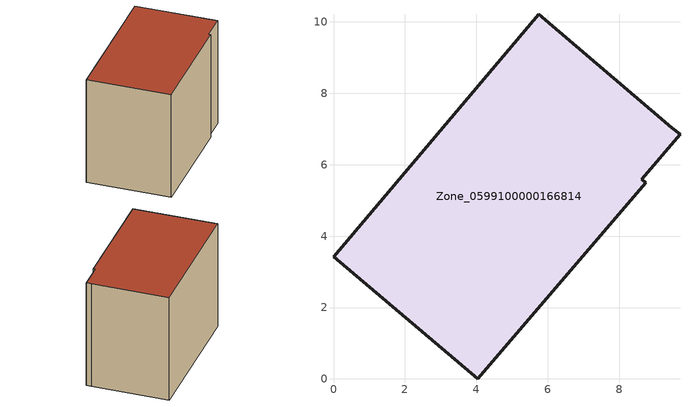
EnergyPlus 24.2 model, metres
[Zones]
Zone_0599100000166814
 floor ground (C_G): 5.75,10.22 9.48,7.04 9.71,6.85 8.64,5.59 8.74,5.5 4.04,0 0,3.43 z0
 wall outside (C_F): 9.48,7.04 5.75,10.22 0,3.43 4.04,0 8.74,5.5 8.64,5.59 9.71,6.85 9.48,7.04 z0:7.07
 roof outside (C_R): 9.71,6.85 9.48,7.04 5.75,10.22 0,3.43 4.04,0 8.74,5.5 8.64,5.59 z7.07
[BUILDING]
Pand.0599100000166814: North Axis=0; Terrain=City; Loads Convergence Tolerance Value=0.04; Temperature Convergence Tolerance Value=0.4; Solar Distribution=FullExterior; Maximum Number of Warmup Days=25; Minimum Number of Warmup Days=1
[Site:Location]
Rotterdam.The.Hague.AP_ZH_NLD Design_Conditions: Latitude=51.96; Longitude=4.45; Time Zone=1; Elevation=-4.5
[SITE:GROUNDTEMPERATURE:BUILDINGSURFACE]
18, 18, 18, 18, 18, 18, 18, 18, 18, 18, 18, 18
[MATERIAL] Thermal Absorptance=0.9; Solar Absorptance=0.7; Visible Absorptance=0.7
Name | Roughness | Thickness | Conductivity | Density | Specific Heat
G.TC.1946 | MediumSmooth | 0.15 | 1 | 540 | 1210
F.TC.1946 | Rough | 0.3 | 0.857143 | 1920 | 840
R.TC.1946 | MediumRough | 0.2 | 0.909091 | 1500 | 1000
[CONSTRUCTION]
C_G: G.TC.1946
C_F: F.TC.1946
C_R: R.TC.1946
[ZONE]
Zone_0599100000166814: Type=1; Multiplier=1; Ceiling Height=Autocalculate; Volume=Autocalculate; Floor Area=autocalculate; Part of Total Floor Area=Yes
[ZONEINFILTRATION:DESIGNFLOWRATE]
Infil_Zone_0599100000166814: Zone or ZoneList or Space or SpaceList=Zone_0599100000166814; Schedule=AlwaysOn; Design Flow Rate Calculation Method=Flow/Area; Flow Rate per Floor Area=0.003; Constant Term Coefficient=1; Temperature Term Coefficient=0; Velocity Term Coefficient=0; Velocity Squared Term Coefficient=0
[HVACTEMPLATE:ZONE:IDEALLOADSAIRSYSTEM]
Zone_0599100000166814: Maximum Heating Supply Air Temperature=50; Minimum Cooling Supply Air Temperature=13; Maximum Heating Supply Air Humidity Ratio=0.0156; Minimum Cooling Supply Air Humidity Ratio=0.0077; Heating Limit=NoLimit; Cooling Limit=NoLimit; Dehumidification Control Type=ConstantSensibleHeatRatio; Cooling Sensible Heat Ratio=0.7; Dehumidification Setpoint=60; Humidification Control Type=None; Humidification Setpoint=30; Outdoor Air Method=None; Outdoor Air Flow Rate per Person=0.00944; Outdoor Air Flow Rate per Zone Floor Area=0; Outdoor Air Flow Rate per Zone=0; Demand Controlled Ventilation Type=None; Outdoor Air Economizer Type=NoEconomizer; Heat Recovery Type=None; Sensible Heat Recovery Effectiveness=0.7; Latent Heat Recovery Effectiveness=0.65
[ZONECONTROL:THERMOSTAT]
ThermostatControl_Zone_0599100000166814: Zone or ZoneList=Zone_0599100000166814; Control Type Schedule=DualSetpointControlType; Control 1=Thermostat_Zone_0599100000166814; Temperature Difference Between Cutout And Setpoint=0
[THERMOSTATSETPOINT:DUALSETPOINT]
Thermostat_Zone_0599100000166814: Heating Setpoint Temperature Schedule=HeatingSetpoint_Zone_0599100000166814; Cooling Setpoint Temperature Schedule=CoolingSetpoint_Zone_0599100000166814
[SCHEDULE:COMPACT]
HeatingSetpoint_Zone_0599100000166814: Through: 12/31, For: AllDays, Until: 24:00, 21
CoolingSetpoint_Zone_0599100000166814: Through: 12/31, For: AllDays, Until: 24:00, 24
DualSetpointControlType: Through: 12/31, For: AllDays, Until: 24:00, 4
AlwaysOn: Through: 12/31, For: AllDays, Until: 24:00, 1
